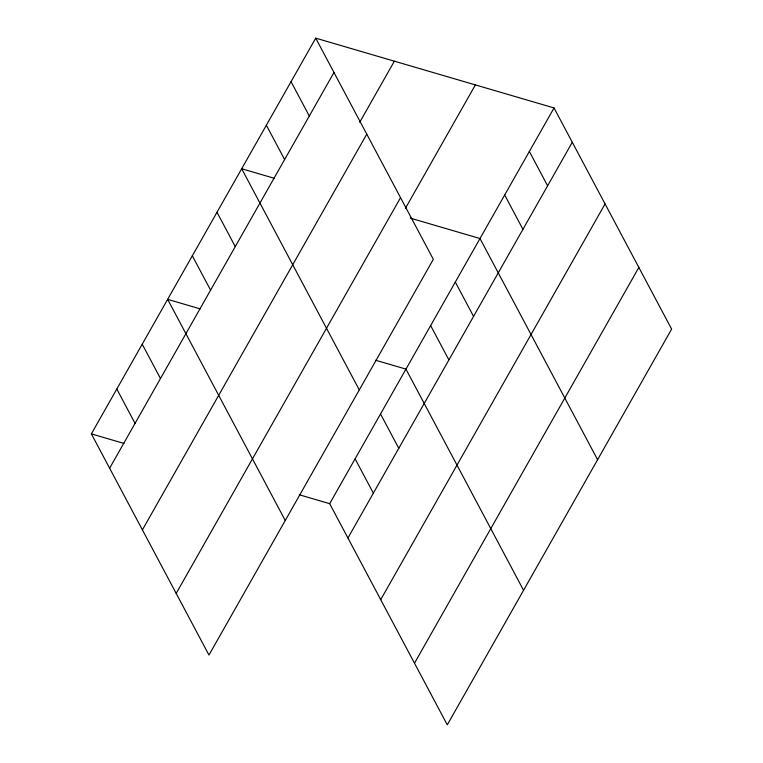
<?xml version="1.0" encoding="UTF-8"?>
<svg xmlns="http://www.w3.org/2000/svg" width="763" height="763" viewBox="0 0 763 763"><rect width="100%" height="100%" fill="white"/><g stroke="black" fill="none" stroke-linecap="round" stroke-linejoin="round"><path stroke-width="1.14" d="M315.72 38.15L433.327 259.325L208.967 655.064L91.369 433.889L315.72 38.15L554.033 107.936L671.631 329.111L447.28 724.85L329.673 503.675L299.344 494.796M109.624 468.224L333.984 72.485M359.697 122.328L394.366 61.183M142.404 529.884L366.765 134.145M176.186 593.414L400.537 197.665M405.468 208.242L475.387 84.903M329.673 503.675L554.033 107.936M347.928 538.01L572.288 142.271M380.718 599.67L605.069 203.921M414.49 663.19L638.85 267.451M274.27 178.284L241.69 168.747L359.287 389.922M410.341 218.132L479.994 238.523L597.591 459.707M200.23 308.881L167.65 299.344L285.248 520.519M375.625 360.241L405.954 369.12L523.561 590.295M91.369 433.889L123.949 443.427M529.35 151.465L547.605 185.8M504.677 194.994L522.932 229.329M455.311 282.062L473.565 316.397M430.637 325.591L448.892 359.926M291.046 81.679L309.301 116.014M266.363 125.218L284.618 159.543M380.527 413.975L398.782 448.31M355.1 458.821L373.355 493.156M217.007 212.276L235.262 246.611M192.324 255.805L210.588 290.14M142.223 344.189L160.478 378.524M116.796 389.044L135.051 423.379"/></g></svg>
